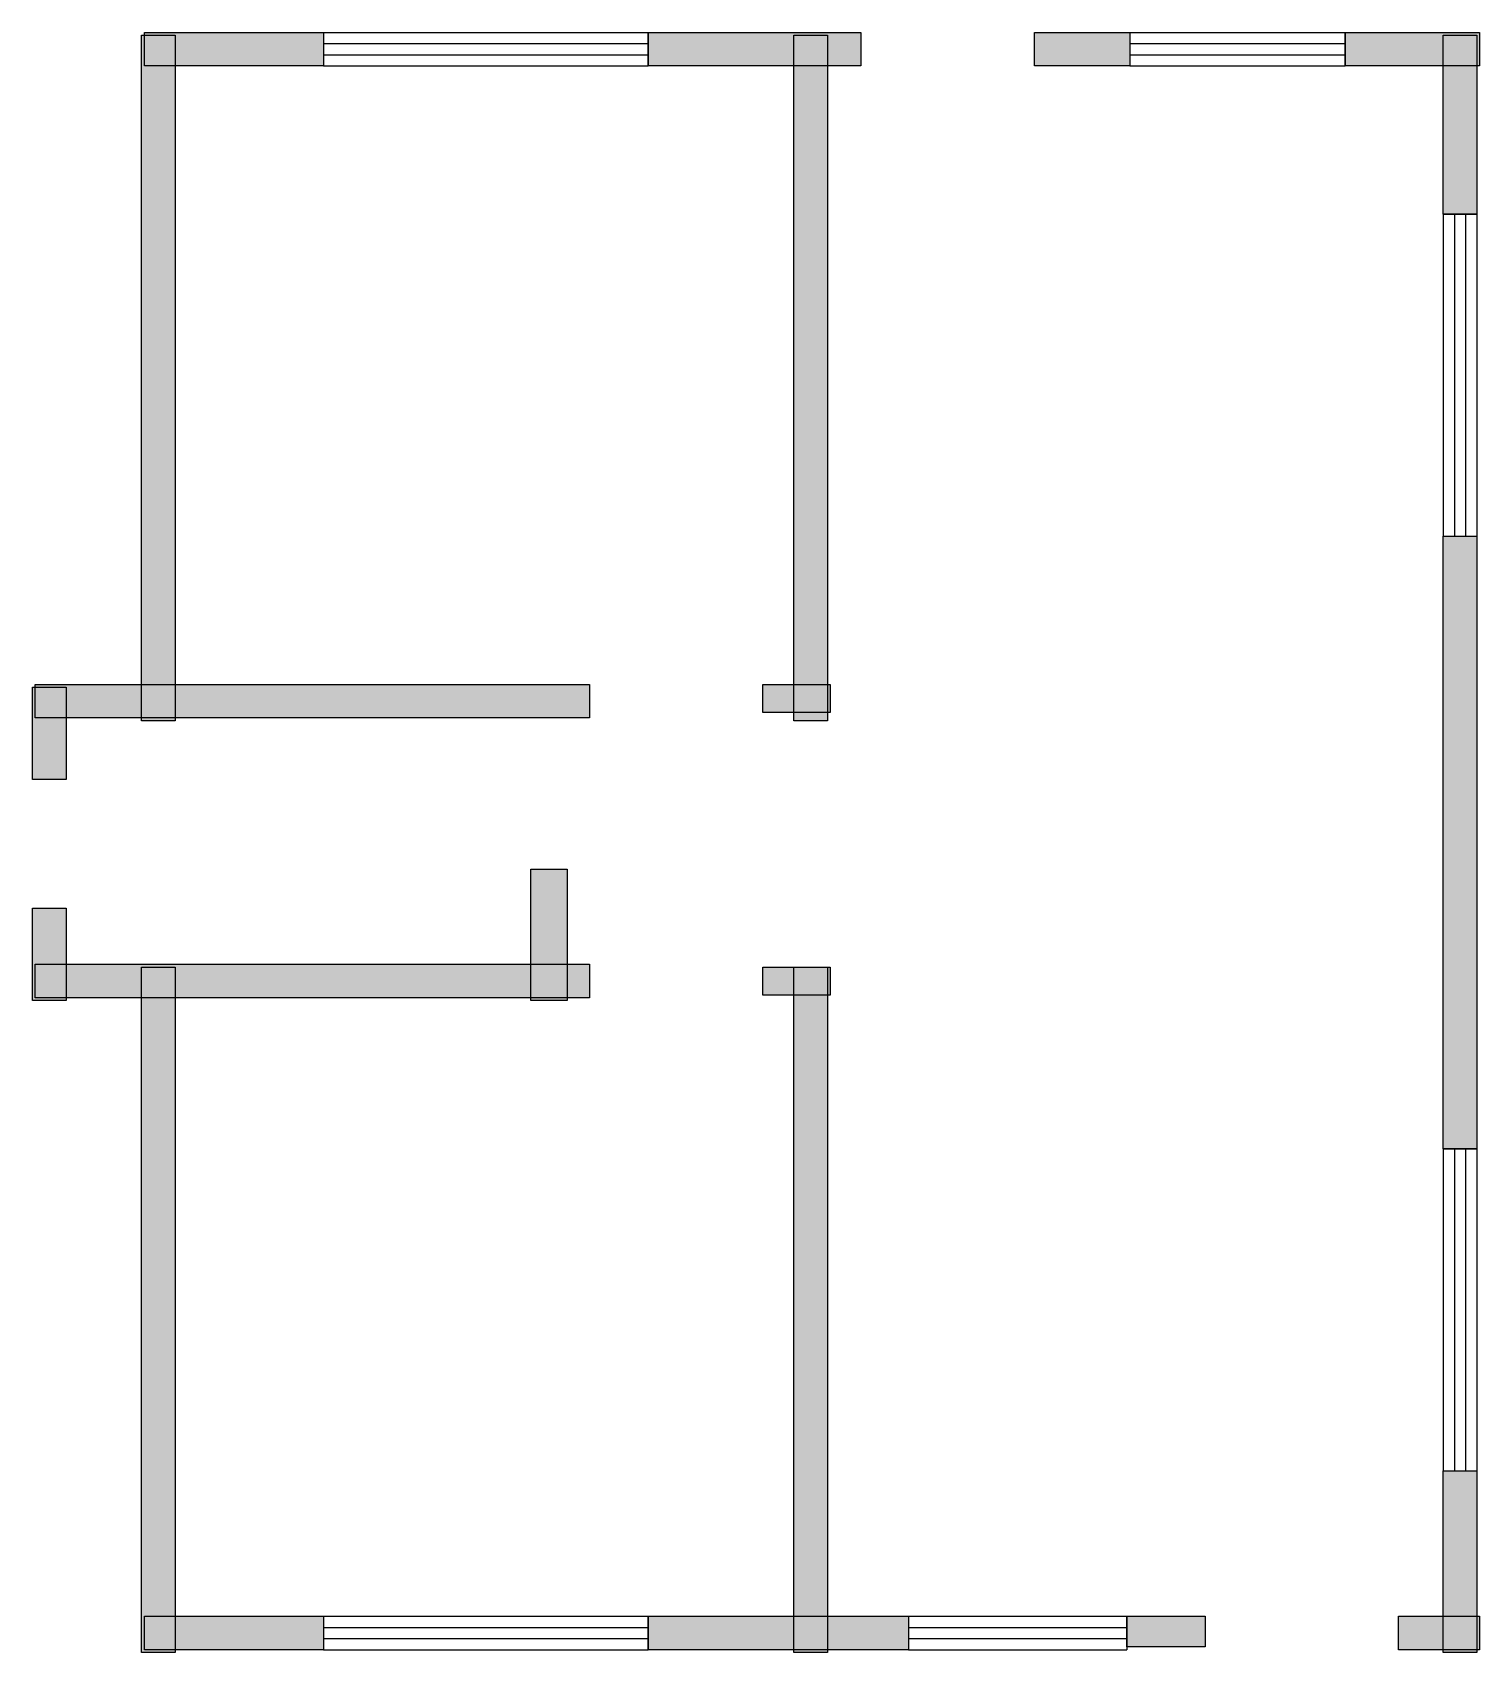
# Model space of a CAD drawing. Header units: centimetres. Extents: x 82 to 729, y 210 to 934.
import ezdxf

# ---------------------------------------------------------------- set-up
doc = ezdxf.new("R2010")
doc.units = ezdxf.units.CM
doc.layers.add('WALL', color=7, linetype='Continuous')
doc.layers.add('WINDOW', color=5, linetype='Continuous')

msp = doc.modelspace()

# ---------------------------------------------------------------- hatches: boundary and pattern name
at = {"layer": 'WALL'}
h = msp.add_hatch(color=256, dxfattribs=at)
h.dxf.hatch_style = 1
h.paths.add_polyline_path([(132.5, 933.75), (212.5, 933.75), (212.5, 918.75), (132.5, 918.75)])
h = msp.add_hatch(color=256, dxfattribs=at)
h.dxf.hatch_style = 1
h.paths.add_polyline_path([(357.5, 933.75), (452.5, 933.75), (452.5, 918.75), (357.5, 918.75)])
h = msp.add_hatch(color=256, dxfattribs=at)
h.dxf.hatch_style = 1
h.paths.add_polyline_path([(530, 933.75), (572.5, 933.75), (572.5, 918.75), (530, 918.75)])
h = msp.add_hatch(color=256, dxfattribs=at)
h.dxf.hatch_style = 1
h.paths.add_polyline_path([(668.75, 933.75), (728.75, 933.75), (728.75, 918.75), (668.75, 918.75)])
h = msp.add_hatch(color=256, dxfattribs=at)
h.dxf.hatch_style = 1
h.paths.add_polyline_path([(131.25, 932.5), (146.25, 932.5), (146.25, 626.25), (131.25, 626.25)])
h = msp.add_hatch(color=256, dxfattribs=at)
h.dxf.hatch_style = 1
h.paths.add_polyline_path([(422.5, 932.5), (437.5, 932.5), (437.5, 626.25), (422.5, 626.25)])
h = msp.add_hatch(color=256, dxfattribs=at)
h.dxf.hatch_style = 1
h.paths.add_polyline_path([(712.5, 932.5), (727.5, 932.5), (727.5, 852.5), (712.5, 852.5)])
h = msp.add_hatch(color=256, dxfattribs=at)
h.dxf.hatch_style = 1
h.paths.add_polyline_path([(712.5, 708.75), (727.5, 708.75), (727.5, 435), (712.5, 435)])
h = msp.add_hatch(color=256, dxfattribs=at)
h.dxf.hatch_style = 1
h.paths.add_polyline_path([(82.5, 641.25), (97.5, 641.25), (97.5, 600), (82.5, 600)])
h = msp.add_hatch(color=256, dxfattribs=at)
h.dxf.hatch_style = 1
h.paths.add_polyline_path([(83.75, 642.5), (331.25, 642.5), (331.25, 627.5), (83.75, 627.5)])
h = msp.add_hatch(color=256, dxfattribs=at)
h.dxf.hatch_style = 1
h.paths.add_polyline_path([(408.75, 642.5), (438.75, 642.5), (438.75, 630), (408.75, 630)])
h = msp.add_hatch(color=256, dxfattribs=at)
h.dxf.hatch_style = 1
h.paths.add_polyline_path([(305, 560), (321.25, 560), (321.25, 501.25), (305, 501.25)])
h = msp.add_hatch(color=256, dxfattribs=at)
h.dxf.hatch_style = 1
h.paths.add_polyline_path([(82.5, 542.5), (97.5, 542.5), (97.5, 501.25), (82.5, 501.25)])
h = msp.add_hatch(color=256, dxfattribs=at)
h.dxf.hatch_style = 1
h.paths.add_polyline_path([(83.75, 517.5), (331.25, 517.5), (331.25, 502.5), (83.75, 502.5)])
h = msp.add_hatch(color=256, dxfattribs=at)
h.dxf.hatch_style = 1
h.paths.add_polyline_path([(131.25, 516.25), (146.25, 516.25), (146.25, 210), (131.25, 210)])
h = msp.add_hatch(color=256, dxfattribs=at)
h.dxf.hatch_style = 1
h.paths.add_polyline_path([(408.75, 516.25), (438.75, 516.25), (438.75, 503.75), (408.75, 503.75)])
h = msp.add_hatch(color=256, dxfattribs=at)
h.dxf.hatch_style = 1
h.paths.add_polyline_path([(422.5, 516.25), (437.5, 516.25), (437.5, 210), (422.5, 210)])
h = msp.add_hatch(color=256, dxfattribs=at)
h.dxf.hatch_style = 1
h.paths.add_polyline_path([(712.5, 291.25), (727.5, 291.25), (727.5, 210), (712.5, 210)])
h = msp.add_hatch(color=256, dxfattribs=at)
h.dxf.hatch_style = 1
h.paths.add_polyline_path([(132.5, 226.25), (212.5, 226.25), (212.5, 211.25), (132.5, 211.25)])
h = msp.add_hatch(color=256, dxfattribs=at)
h.dxf.hatch_style = 1
h.paths.add_polyline_path([(357.5, 226.25), (473.75, 226.25), (473.75, 211.25), (357.5, 211.25)])
h = msp.add_hatch(color=256, dxfattribs=at)
h.dxf.hatch_style = 1
h.paths.add_polyline_path([(571.25, 226.25), (606.25, 226.25), (606.25, 212.5), (571.25, 212.5)])
h = msp.add_hatch(color=256, dxfattribs=at)
h.dxf.hatch_style = 1
h.paths.add_polyline_path([(692.5, 226.25), (728.75, 226.25), (728.75, 211.25), (692.5, 211.25)])

# ---------------------------------------------------------------- linework, layer by layer
for points in [[(132.5, 933.75), (212.5, 933.75), (212.5, 918.75), (132.5, 918.75)], [(357.5, 933.75), (452.5, 933.75), (452.5, 918.75), (357.5, 918.75)], [(530, 933.75), (572.5, 933.75), (572.5, 918.75), (530, 918.75)], [(668.75, 933.75), (728.75, 933.75), (728.75, 918.75), (668.75, 918.75)], [(131.25, 932.5), (146.25, 932.5), (146.25, 626.25), (131.25, 626.25)], [(422.5, 932.5), (437.5, 932.5), (437.5, 626.25), (422.5, 626.25)], [(712.5, 932.5), (727.5, 932.5), (727.5, 852.5), (712.5, 852.5)], [(712.5, 708.75), (727.5, 708.75), (727.5, 435), (712.5, 435)], [(82.5, 641.25), (97.5, 641.25), (97.5, 600), (82.5, 600)], [(83.75, 642.5), (331.25, 642.5), (331.25, 627.5), (83.75, 627.5)], [(408.75, 642.5), (438.75, 642.5), (438.75, 630), (408.75, 630)], [(305, 560), (321.25, 560), (321.25, 501.25), (305, 501.25)], [(82.5, 542.5), (97.5, 542.5), (97.5, 501.25), (82.5, 501.25)], [(83.75, 517.5), (331.25, 517.5), (331.25, 502.5), (83.75, 502.5)], [(131.25, 516.25), (146.25, 516.25), (146.25, 210), (131.25, 210)], [(408.75, 516.25), (438.75, 516.25), (438.75, 503.75), (408.75, 503.75)], [(422.5, 516.25), (437.5, 516.25), (437.5, 210), (422.5, 210)], [(712.5, 291.25), (727.5, 291.25), (727.5, 210), (712.5, 210)], [(132.5, 226.25), (212.5, 226.25), (212.5, 211.25), (132.5, 211.25)], [(357.5, 226.25), (473.75, 226.25), (473.75, 211.25), (357.5, 211.25)], [(571.25, 226.25), (606.25, 226.25), (606.25, 212.5), (571.25, 212.5)], [(692.5, 226.25), (728.75, 226.25), (728.75, 211.25), (692.5, 211.25)]]:
    msp.add_lwpolyline(points, close=True, dxfattribs=at)
at = {"layer": 'WINDOW'}
for p, q in [((212.5, 933.75), (357.5, 933.75)), ((212.5, 933.75), (212.5, 918.75)), ((357.5, 933.75), (357.5, 918.75)), ((572.5, 933.75), (668.75, 933.75)), ((572.5, 933.75), (572.5, 918.75)), ((668.75, 933.75), (668.75, 918.75)), ((212.5, 928.75), (357.5, 928.75)), ((572.5, 928.75), (668.75, 928.75)), ((212.5, 923.75), (357.5, 923.75)), ((572.5, 923.75), (668.75, 923.75)), ((212.5, 918.75), (357.5, 918.75)), ((572.5, 918.75), (668.75, 918.75)), ((712.5, 852.5), (712.5, 708.75)), ((712.5, 852.5), (727.5, 852.5)), ((717.5, 852.5), (717.5, 708.75)), ((722.5, 852.5), (722.5, 708.75)), ((727.5, 852.5), (727.5, 708.75)), ((712.5, 708.75), (727.5, 708.75)), ((712.5, 435), (712.5, 291.25)), ((712.5, 435), (727.5, 435)), ((717.5, 435), (717.5, 291.25)), ((722.5, 435), (722.5, 291.25)), ((727.5, 435), (727.5, 291.25)), ((712.5, 291.25), (727.5, 291.25)), ((212.5, 226.25), (357.5, 226.25)), ((212.5, 226.25), (212.5, 211.25)), ((357.5, 226.25), (357.5, 211.25)), ((473.75, 226.25), (571.25, 226.25)), ((473.75, 226.25), (473.75, 211.25)), ((571.25, 226.25), (571.25, 211.25)), ((212.5, 221.25), (357.5, 221.25)), ((473.75, 221.25), (571.25, 221.25)), ((212.5, 216.25), (357.5, 216.25)), ((212.5, 211.25), (357.5, 211.25)), ((473.75, 216.25), (571.25, 216.25)), ((473.75, 211.25), (571.25, 211.25))]:
    msp.add_line(p, q, dxfattribs=at)

doc.saveas('drawing.dxf')
